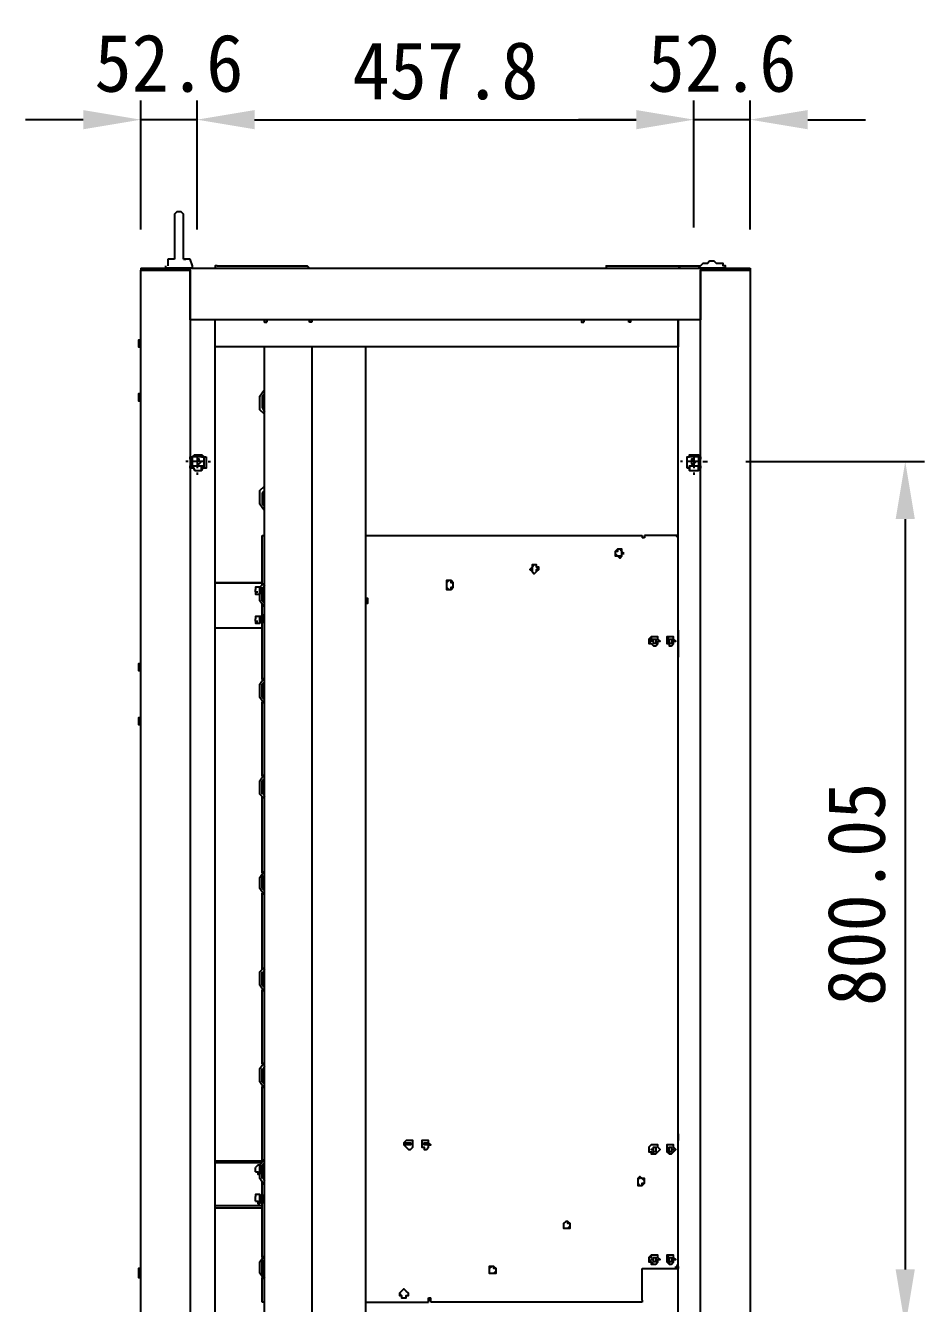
# Model space of a CAD drawing. Header units: millimetres. Extents: x 929 to 1725, y 58 to 532.
# Drawn here: x 1496.8 to 1543.6, y 138.2 to 204.8 of the extents above; entities that cross this region are included whole.
import ezdxf

# ---------------------------------------------------------------- set-up
doc = ezdxf.new("R2010")
doc.units = ezdxf.units.MM
doc.header["$MEASUREMENT"] = 0
doc.header["$PDSIZE"] = -10
doc.layers.get('Defpoints').update_dxf_attribs({"linetype": 'CONTINUOUS'})
doc.layers.add('TI-TEXT', color=3, linetype='CONTINUOUS')
doc.layers.add('TT-WIRE-EQPM', color=6, linetype='CONTINUOUS')
doc.styles.add('굴림체', font='GulimChe.ttf')
doc.dimstyles.new('NEW', dxfattribs={"dimtxt": 3, "dimasz": 3, "dimexe": 1, "dimexo": 2, "dimgap": 1, "dimtad": 1, "dimdec": 4, "dimzin": 0, "dimdsep": 46, "dimtxsty": '굴림체', "dimcen": 0.09, "dimclrd": 1, "dimclre": 1, "dimadec": 0, "dimazin": 0, "dimtfac": 1, "dimtdec": 4, "dimtofl": 0, "dimtmove": 2, "dimatfit": 3, "dimfxl": 0, "dimtolj": 1, "dimtzin": 0, "dimarcsym": 0})

# ---------------------------------------------------------------- blocks, each defined once
blk = doc.blocks.new('*D7')
at = {"layer": 'Defpoints', "color": 0, "linetype": 'ByBlock', "ltscale": 5}
for p in [(1505.74, 199.854), (1502.814, 192.13), (1505.74, 192.13)]:
    blk.add_point(p, dxfattribs=at)
at = {"layer": 'TI-TEXT', "color": 1, "linetype": 'ByBlock', "lineweight": -2, "ltscale": 5}
for p, q in [((1502.814, 194.13), (1502.814, 200.854)), ((1505.74, 194.13), (1505.74, 200.854)), ((1499.814, 199.854), (1496.814, 199.854)), ((1508.74, 199.854), (1511.74, 199.854))]:
    blk.add_line(p, q, dxfattribs=at)
at = {"layer": 'TI-TEXT', "color": 1, "linetype": 'ByBlock', "ltscale": 5}
for points in [[(1499.814, 200.354), (1499.814, 199.354), (1502.814, 199.854)], [(1508.74, 200.354), (1508.74, 199.354), (1505.74, 199.854)]]:
    blk.add_solid(points, dxfattribs=at)
at = {"layer": 'TI-TEXT', "color": 0, "linetype": 'ByBlock', "ltscale": 5, "insert": (1504.277, 202.784), "char_height": 3, "attachment_point": 5, "style": '굴림체'}
blk.add_mtext('\\A1;52.6', dxfattribs=at)
blk = doc.blocks.new('*D8')
at = {"layer": 'Defpoints', "color": 0, "linetype": 'ByBlock', "ltscale": 5}
for p in [(1531.606, 199.854), (1531.606, 192.247), (1505.74, 192.13)]:
    blk.add_point(p, dxfattribs=at)
at = {"layer": 'TI-TEXT', "color": 1, "linetype": 'ByBlock', "lineweight": -2, "ltscale": 5}
for p, q in [((1505.74, 194.13), (1505.74, 200.854)), ((1531.606, 194.247), (1531.606, 200.854)), ((1508.74, 199.854), (1528.606, 199.854))]:
    blk.add_line(p, q, dxfattribs=at)
at = {"layer": 'TI-TEXT', "color": 1, "linetype": 'ByBlock', "ltscale": 5}
for points in [[(1508.74, 200.354), (1508.74, 199.354), (1505.74, 199.854)], [(1528.606, 200.354), (1528.606, 199.354), (1531.606, 199.854)]]:
    blk.add_solid(points, dxfattribs=at)
at = {"layer": 'TI-TEXT', "color": 0, "linetype": 'ByBlock', "ltscale": 5, "insert": (1518.673, 202.394), "char_height": 3, "attachment_point": 5, "style": '굴림체'}
blk.add_mtext('\\A1;457.8', dxfattribs=at)
blk = doc.blocks.new('*D9')
at = {"layer": 'Defpoints', "color": 0, "linetype": 'ByBlock', "ltscale": 5}
for p in [(1534.532, 199.854), (1531.606, 192.247), (1534.532, 192.13)]:
    blk.add_point(p, dxfattribs=at)
at = {"layer": 'TI-TEXT', "color": 1, "linetype": 'ByBlock', "lineweight": -2, "ltscale": 5}
for p, q in [((1531.606, 194.247), (1531.606, 200.854)), ((1534.532, 194.13), (1534.532, 200.854)), ((1528.606, 199.854), (1525.606, 199.854)), ((1537.532, 199.854), (1540.532, 199.854))]:
    blk.add_line(p, q, dxfattribs=at)
at = {"layer": 'TI-TEXT', "color": 1, "linetype": 'ByBlock', "ltscale": 5}
for points in [[(1528.606, 200.354), (1528.606, 199.354), (1531.606, 199.854)], [(1537.532, 200.354), (1537.532, 199.354), (1534.532, 199.854)]]:
    blk.add_solid(points, dxfattribs=at)
at = {"layer": 'TI-TEXT', "color": 0, "linetype": 'ByBlock', "ltscale": 5, "insert": (1533.069, 202.784), "char_height": 3, "attachment_point": 5, "style": '굴림체'}
blk.add_mtext('\\A1;52.6', dxfattribs=at)
blk = doc.blocks.new('*D10')
at = {"layer": 'Defpoints', "color": 0, "linetype": 'ByBlock', "ltscale": 5}
for p in [(1532.308, 182.064), (1532.308, 137.003), (1542.608, 137.003)]:
    blk.add_point(p, dxfattribs=at)
at = {"layer": 'TI-TEXT', "color": 1, "linetype": 'ByBlock', "lineweight": -2, "ltscale": 5}
for p, q in [((1534.308, 182.064), (1543.608, 182.064)), ((1542.608, 179.064), (1542.608, 140.003)), ((1534.308, 137.003), (1543.608, 137.003))]:
    blk.add_line(p, q, dxfattribs=at)
at = {"layer": 'TI-TEXT', "color": 1, "linetype": 'ByBlock', "ltscale": 5}
for points in [[(1542.108, 179.064), (1543.108, 179.064), (1542.608, 182.064)], [(1542.108, 140.003), (1543.108, 140.003), (1542.608, 137.003)]]:
    blk.add_solid(points, dxfattribs=at)
at = {"layer": 'TI-TEXT', "color": 0, "linetype": 'ByBlock', "ltscale": 5, "insert": (1540.072, 159.534), "char_height": 3, "attachment_point": 5, "rotation": 90, "style": '굴림체'}
blk.add_mtext('\\A1;800.05', dxfattribs=at)

msp = doc.modelspace()

# ---------------------------------------------------------------- linework, layer by layer
at = {"layer": 'TI-TEXT', "linetype": 'ByBlock', "ltscale": 5}
for p, q in [((1502.81368, 199.85443), (1505.73972, 199.85443)), ((1531.60592, 199.85443), (1534.53196, 199.85443))]:
    msp.add_line(p, q, dxfattribs=at)
at = {"layer": 'TT-WIRE-EQPM', "linetype": 'Continuous'}
for points in [[(1505.03747, 194.82164), (1505.03747, 194.93869), (1505.03747, 194.93869), (1504.92043, 195.05573), (1504.92043, 195.05573), (1504.80339, 195.05573), (1504.68635, 195.05573), (1504.68635, 195.05573), (1504.56931, 194.93869), (1504.56931, 194.93869), (1504.56931, 194.82164)], [(1504.56931, 194.82164), (1504.56931, 193.65123)], [(1505.03747, 193.65123), (1505.03747, 194.82164)], [(1504.56931, 193.65123), (1504.56931, 192.59785)], [(1505.03747, 192.59785), (1505.03747, 193.65123)], [(1504.10114, 192.24673), (1504.10114, 192.12969)], [(1504.56931, 192.59785), (1504.21818, 192.59785)], [(1504.21818, 192.59785), (1504.21818, 192.24673)], [(1505.03747, 192.59785), (1505.15452, 192.59785)], [(1505.3886, 192.59785), (1505.03747, 192.59785)], [(1505.50564, 192.24673), (1505.3886, 192.59785)], [(1505.50564, 192.12969), (1505.50564, 192.24673)], [(1506.7931, 192.24673), (1506.67606, 192.24673), (1506.67606, 192.12969)], [(1506.7931, 192.24673), (1509.13393, 192.24673)], [(1509.13393, 192.24673), (1511.47476, 192.24673)], [(1511.5918, 192.12969), (1511.47476, 192.24673), (1511.47476, 192.24673)], [(1527.0413, 192.24673), (1529.61621, 192.24673)], [(1527.0413, 192.24673), (1527.0413, 192.24673), (1527.0413, 192.24673), (1527.0413, 192.12969), (1527.0413, 192.12969), (1527.0413, 192.12969), (1529.61621, 192.12969)], [(1529.61621, 192.24673), (1531.95704, 192.24673)], [(1533.2445, 192.12969), (1533.2445, 192.24673), (1533.12746, 192.24673), (1533.12746, 192.36377), (1533.01042, 192.36377), (1532.89338, 192.36377), (1532.89338, 192.36377), (1532.77634, 192.36377), (1532.65929, 192.48081), (1532.54225, 192.48081), (1532.42521, 192.48081), (1532.30817, 192.36377), (1532.30817, 192.36377), (1532.19113, 192.36377), (1532.07409, 192.36377), (1532.07409, 192.36377), (1531.95704, 192.24673), (1531.95704, 192.24673), (1531.84, 192.12969)], [(1502.81368, 192.12969), (1502.81368, 192.01265)], [(1502.81368, 192.12969), (1534.53196, 192.12969)], [(1502.81368, 81.99353), (1502.81368, 192.01265)], [(1502.81368, 192.01265), (1502.93072, 192.01265)], [(1502.93072, 192.01265), (1505.27156, 192.01265)], [(1504.80339, 192.12969), (1504.10114, 192.12969)], [(1505.50564, 192.12969), (1504.80339, 192.12969)], [(1505.27156, 192.12969), (1505.27156, 192.01265)], [(1505.27156, 192.01265), (1505.3886, 192.01265), (1505.3886, 81.99353)], [(1505.3886, 192.01265), (1505.3886, 192.12969)], [(1505.3886, 189.43773), (1505.3886, 192.01265)], [(1506.67606, 192.12969), (1509.13393, 192.12969)], [(1509.13393, 192.12969), (1509.25097, 192.12969)], [(1509.25097, 192.12969), (1509.36801, 192.12969)], [(1509.36801, 192.12969), (1511.5918, 192.12969)], [(1513.93264, 192.12969), (1513.93264, 192.12969), (1514.51784, 192.12969), (1514.51784, 192.12969)], [(1527.15834, 192.12969), (1527.27538, 192.12969), (1527.27538, 192.12969), (1527.27538, 192.12969)], [(1527.74355, 192.12969), (1529.031, 192.12969)], [(1529.031, 192.12969), (1529.14805, 192.12969)], [(1529.14805, 192.12969), (1530.31846, 192.12969)], [(1529.61621, 192.12969), (1531.84, 192.12969)], [(1530.90367, 192.12969), (1530.78663, 192.12969)], [(1532.54225, 192.12969), (1531.84, 192.12969)], [(1531.95704, 192.12969), (1531.95704, 189.43773)], [(1531.95704, 192.01265), (1532.07409, 192.01265)], [(1531.95704, 81.99353), (1531.95704, 192.01265)], [(1532.07409, 192.12969), (1532.07409, 192.01265)], [(1532.07409, 192.01265), (1534.41492, 192.01265)], [(1532.89338, 192.12969), (1532.30817, 192.12969)], [(1533.2445, 192.12969), (1532.54225, 192.12969)], [(1534.41492, 192.01265), (1534.53196, 192.01265)], [(1534.53196, 192.12969), (1534.53196, 192.01265)], [(1534.53196, 192.01265), (1534.53196, 81.99353)], [(1531.95704, 189.43773), (1505.3886, 189.43773)], [(1506.67606, 84.56845), (1506.67606, 189.43773)], [(1506.67606, 189.32069), (1506.67606, 189.43773)], [(1506.67606, 188.03323), (1506.67606, 189.32069)], [(1509.25097, 189.43773), (1509.25097, 189.32069), (1509.36801, 189.32069)], [(1509.25097, 189.32069), (1509.25097, 189.43773)], [(1509.36801, 189.43773), (1509.36801, 189.32069)], [(1511.5918, 189.32069), (1511.5918, 189.43773)], [(1511.70885, 189.32069), (1511.5918, 189.32069)], [(1511.70885, 189.32069), (1511.70885, 189.43773)], [(1511.70885, 189.43773), (1511.70885, 189.32069)], [(1525.75384, 189.43773), (1525.75384, 189.32069), (1525.87088, 189.32069)], [(1525.87088, 189.43773), (1525.87088, 189.32069)], [(1528.21171, 189.32069), (1528.21171, 189.43773)], [(1528.32875, 189.32069), (1528.21171, 189.32069)], [(1528.32875, 189.32069), (1528.32875, 189.43773)], [(1530.78663, 189.43773), (1530.78663, 188.03323)], [(1530.78663, 84.56845), (1530.78663, 189.43773)], [(1502.69664, 188.38436), (1502.69664, 188.03323)], [(1502.81368, 188.38436), (1502.69664, 188.38436), (1502.69664, 188.03323), (1502.81368, 188.03323)], [(1530.78663, 188.03323), (1506.67606, 188.03323)], [(1509.25097, 85.8559), (1509.25097, 188.03323)], [(1511.70885, 188.03323), (1511.70885, 85.8559)], [(1514.51784, 188.03323), (1514.51784, 85.8559)], [(1509.01689, 185.45831), (1509.25097, 185.80944)], [(1502.69664, 185.57536), (1502.69664, 185.22423)], [(1502.81368, 185.57536), (1502.69664, 185.57536), (1502.69664, 185.22423), (1502.81368, 185.22423)], [(1509.01689, 184.75607), (1509.01689, 185.45831)], [(1509.25097, 185.57536), (1509.13393, 185.45831)], [(1509.13393, 185.45831), (1509.13393, 184.87311)], [(1509.25097, 184.52198), (1509.01689, 184.75607)], [(1509.13393, 184.87311), (1509.25097, 184.63902)], [(1505.3886, 182.29819), (1505.50564, 182.29819)], [(1505.3886, 182.29819), (1505.3886, 182.18115), (1505.3886, 182.29819)], [(1505.50564, 182.29819), (1505.50564, 182.29819), (1505.62268, 182.41523), (1505.50564, 182.29819), (1505.50564, 182.29819)], [(1506.09085, 182.29819), (1505.50564, 182.29819)], [(1505.50564, 181.71298), (1505.50564, 182.29819)], [(1505.62268, 182.41523), (1505.97381, 182.41523)], [(1505.62268, 182.41523), (1505.97381, 182.41523)], [(1505.73972, 182.29819), (1505.73972, 181.71298)], [(1506.09085, 182.29819), (1506.09085, 182.29819), (1505.97381, 182.29819), (1505.97381, 182.41523), (1506.09085, 182.29819)], [(1506.20789, 182.29819), (1506.20789, 181.71298), (1505.97381, 181.71298)], [(1505.97381, 182.29819), (1506.20789, 182.29819)], [(1506.09085, 182.29819), (1506.09085, 181.71298)], [(1531.25479, 181.71298), (1531.25479, 182.29819), (1531.37184, 182.29819)], [(1531.25479, 181.71298), (1531.25479, 182.29819)], [(1531.37184, 182.29819), (1531.37184, 182.29819), (1531.37184, 182.41523), (1531.37184, 182.29819), (1531.37184, 182.29819), (1531.37184, 182.29819)], [(1531.37184, 182.41523), (1531.84, 182.41523)], [(1531.37184, 182.41523), (1531.84, 182.41523)], [(1531.84, 182.29819), (1531.37184, 182.29819)], [(1531.60592, 182.29819), (1531.60592, 181.71298)], [(1531.84, 182.29819), (1531.84, 182.29819), (1531.84, 182.29819), (1531.84, 182.41523), (1531.84, 182.29819)], [(1531.84, 182.29819), (1531.95704, 182.29819)], [(1531.84, 182.29819), (1531.84, 181.71298)], [(1531.95704, 182.18115), (1531.95704, 182.29819)], [(1531.95704, 182.29819), (1531.95704, 182.18115)], [(1505.27156, 182.06411), (1505.15452, 182.06411)], [(1505.3886, 182.18115), (1505.3886, 181.83002)], [(1505.3886, 181.83002), (1505.3886, 181.71298)], [(1505.3886, 181.71298), (1505.3886, 181.83002)], [(1505.50564, 181.71298), (1505.3886, 181.71298)], [(1506.09085, 182.06411), (1505.50564, 182.06411)], [(1505.50564, 181.83002), (1506.09085, 181.83002)], [(1505.50564, 181.83002), (1505.50564, 181.71298), (1505.50564, 181.83002), (1505.62268, 181.59594), (1505.50564, 181.83002)], [(1505.97381, 182.06411), (1505.85676, 182.06411), (1505.85676, 182.18115), (1505.73972, 182.18115), (1505.73972, 182.06411), (1505.73972, 182.06411), (1505.73972, 181.94707), (1505.73972, 181.94707), (1505.85676, 181.94707), (1505.85676, 181.94707), (1505.97381, 182.06411)], [(1506.09085, 181.83002), (1505.97381, 181.59594), (1505.97381, 181.83002), (1506.09085, 181.83002), (1506.09085, 181.71298), (1506.09085, 181.83002)], [(1506.32493, 182.06411), (1506.44197, 182.06411)], [(1531.02071, 182.06411), (1530.90367, 182.06411)], [(1531.84, 182.06411), (1531.25479, 182.06411)], [(1531.37184, 181.71298), (1531.25479, 181.71298)], [(1531.37184, 181.83002), (1531.84, 181.83002)], [(1531.37184, 181.83002), (1531.37184, 181.71298), (1531.37184, 181.83002), (1531.37184, 181.83002), (1531.37184, 181.59594), (1531.37184, 181.83002)], [(1531.72296, 182.06411), (1531.60592, 182.06411), (1531.60592, 182.18115), (1531.48888, 182.18115), (1531.48888, 182.06411), (1531.48888, 182.06411), (1531.48888, 181.94707), (1531.48888, 181.94707), (1531.60592, 181.94707), (1531.60592, 181.94707), (1531.72296, 182.06411)], [(1531.84, 181.83002), (1531.84, 181.59594), (1531.84, 181.83002), (1531.84, 181.71298), (1531.84, 181.83002)], [(1531.95704, 181.71298), (1531.84, 181.71298)], [(1531.95704, 181.83002), (1531.95704, 182.18115)], [(1531.95704, 181.71298), (1531.95704, 181.83002)], [(1531.95704, 181.83002), (1531.95704, 181.71298)], [(1532.07409, 182.06411), (1532.30817, 182.06411)], [(1505.62268, 181.59594), (1505.97381, 181.59594)], [(1505.62268, 181.59594), (1505.97381, 181.59594)], [(1505.73972, 181.4789), (1505.73972, 181.36186)], [(1531.37184, 181.59594), (1531.84, 181.59594)], [(1531.37184, 181.59594), (1531.84, 181.59594)], [(1531.60592, 181.4789), (1531.60592, 181.36186)], [(1509.01689, 180.54257), (1509.25097, 180.77665)], [(1509.01689, 179.84032), (1509.01689, 180.54257)], [(1509.25097, 180.54257), (1509.13393, 180.42553)], [(1509.13393, 180.42553), (1509.13393, 179.84032)], [(1509.25097, 179.48919), (1509.01689, 179.84032)], [(1509.13393, 179.84032), (1509.25097, 179.72328)], [(1509.13393, 178.20174), (1509.25097, 178.20174)], [(1509.13393, 175.62682), (1509.13393, 178.20174)], [(1514.51784, 178.20174), (1528.91396, 178.20174)], [(1528.91396, 178.20174), (1528.91396, 178.08469)], [(1529.031, 178.08469), (1528.91396, 178.08469)], [(1530.66959, 178.20174), (1529.031, 178.20174)], [(1529.031, 178.20174), (1529.031, 178.08469)], [(1530.78663, 178.08469), (1530.66959, 178.20174)], [(1530.66959, 178.20174), (1530.78663, 178.20174)], [(1530.78663, 178.20174), (1530.66959, 178.20174)], [(1530.78663, 178.20174), (1530.66959, 178.20174)], [(1530.78663, 178.08469), (1530.78663, 178.20174), (1530.78663, 178.20174)], [(1530.78663, 140.28025), (1530.78663, 178.08469)], [(1527.97763, 177.2654), (1527.86059, 177.38244), (1527.86059, 177.38244), (1527.86059, 177.49949), (1527.74355, 177.49949), (1527.6265, 177.49949), (1527.6265, 177.49949), (1527.50946, 177.38244), (1527.50946, 177.2654), (1527.50946, 177.2654), (1527.50946, 177.14836), (1527.6265, 177.14836), (1527.6265, 177.14836), (1527.74355, 177.03132), (1527.86059, 177.14836), (1527.86059, 177.14836), (1527.86059, 177.2654), (1527.97763, 177.2654)], [(1527.86059, 177.2654), (1527.86059, 177.38244), (1527.86059, 177.38244), (1527.74355, 177.49949), (1527.74355, 177.49949), (1527.6265, 177.49949), (1527.6265, 177.38244), (1527.50946, 177.38244), (1527.50946, 177.2654), (1527.50946, 177.2654), (1527.6265, 177.14836), (1527.6265, 177.14836), (1527.74355, 177.14836), (1527.86059, 177.14836), (1527.86059, 177.2654), (1527.86059, 177.2654)], [(1523.53005, 176.44611), (1523.53005, 176.56315), (1523.41301, 176.56315), (1523.41301, 176.68019), (1523.29597, 176.68019), (1523.29597, 176.68019), (1523.17892, 176.56315), (1523.17892, 176.56315), (1523.06188, 176.44611), (1523.06188, 176.44611), (1523.17892, 176.32907), (1523.17892, 176.32907), (1523.29597, 176.21203), (1523.29597, 176.21203), (1523.41301, 176.32907), (1523.41301, 176.32907), (1523.53005, 176.44611), (1523.53005, 176.44611)], [(1523.53005, 176.44611), (1523.41301, 176.56315), (1523.41301, 176.56315), (1523.41301, 176.68019), (1523.17892, 176.68019), (1523.17892, 176.56315), (1523.17892, 176.56315), (1523.17892, 176.44611), (1523.17892, 176.32907), (1523.17892, 176.32907), (1523.29597, 176.21203), (1523.41301, 176.32907), (1523.41301, 176.32907), (1523.41301, 176.44611), (1523.53005, 176.44611)], [(1506.67606, 175.74386), (1509.13393, 175.74386)], [(1509.13393, 175.74386), (1506.67606, 175.74386)], [(1509.01689, 175.50978), (1509.25097, 175.74386)], [(1509.13393, 175.62682), (1509.13393, 175.74386)], [(1509.25097, 175.62682), (1509.13393, 175.39274)], [(1519.08247, 175.62682), (1519.08247, 175.74386), (1519.08247, 175.74386), (1518.96543, 175.8609), (1518.84838, 175.8609), (1518.73134, 175.74386), (1518.73134, 175.74386), (1518.73134, 175.50978), (1518.73134, 175.50978), (1518.84838, 175.39274), (1518.96543, 175.39274), (1519.08247, 175.50978), (1519.08247, 175.50978), (1519.08247, 175.62682)], [(1519.08247, 175.62682), (1519.08247, 175.74386), (1518.96543, 175.74386), (1518.96543, 175.8609), (1518.73134, 175.8609), (1518.73134, 175.74386), (1518.73134, 175.74386), (1518.73134, 175.50978), (1518.73134, 175.50978), (1518.73134, 175.39274), (1518.96543, 175.39274), (1518.96543, 175.50978), (1519.08247, 175.50978), (1519.08247, 175.62682)], [(1508.89985, 175.50978), (1508.89985, 175.50978), (1508.78281, 175.50978), (1508.78281, 175.39274)], [(1508.78281, 175.27569), (1508.78281, 175.39274)], [(1508.78281, 175.27569), (1508.89985, 175.27569)], [(1508.78281, 175.27569), (1508.78281, 175.15865), (1508.78281, 175.15865), (1508.89985, 175.15865), (1508.89985, 175.15865), (1508.89985, 175.15865)], [(1509.01689, 175.50978), (1508.89985, 175.50978)], [(1508.89985, 175.15865), (1509.01689, 175.15865)], [(1509.01689, 174.80753), (1509.01689, 175.50978)], [(1509.01689, 175.50978), (1509.01689, 175.39274)], [(1509.01689, 175.39274), (1509.01689, 175.50978), (1509.01689, 175.50978), (1509.01689, 175.50978), (1509.01689, 175.50978)], [(1509.01689, 175.39274), (1509.01689, 175.15865)], [(1509.13393, 174.80753), (1509.13393, 175.50978)], [(1509.13393, 175.39274), (1509.13393, 174.80753)], [(1509.25097, 174.4564), (1509.01689, 174.80753)], [(1509.13393, 174.80753), (1509.25097, 174.69049)], [(1509.13393, 173.40303), (1509.13393, 174.69049)], [(1509.13393, 170.71107), (1509.13393, 174.57345)], [(1514.51784, 174.69049), (1514.63489, 174.69049), (1514.63489, 174.69049), (1514.63489, 174.80753), (1514.63489, 174.92457), (1514.63489, 174.92457), (1514.51784, 174.92457)], [(1514.51784, 174.69049), (1514.63489, 174.69049), (1514.63489, 174.80753), (1514.63489, 174.80753), (1514.63489, 174.92457), (1514.51784, 174.92457)], [(1508.89985, 173.98824), (1508.89985, 173.98824), (1508.89985, 173.98824), (1508.78281, 173.98824), (1508.78281, 173.98824), (1508.78281, 173.8712)], [(1508.78281, 173.75415), (1508.78281, 173.8712)], [(1508.78281, 173.75415), (1508.89985, 173.75415)], [(1508.78281, 173.75415), (1508.78281, 173.63711), (1508.89985, 173.63711), (1508.89985, 173.63711), (1508.89985, 173.63711)], [(1509.01689, 173.98824), (1508.89985, 173.98824)], [(1508.89985, 173.63711), (1509.01689, 173.63711)], [(1509.01689, 173.98824), (1509.01689, 173.8712)], [(1509.13393, 173.98824), (1509.01689, 173.98824)], [(1509.01689, 173.98824), (1509.01689, 173.98824), (1509.01689, 173.98824), (1509.01689, 173.98824), (1509.01689, 173.98824), (1509.01689, 173.98824), (1509.01689, 173.8712), (1509.01689, 173.8712), (1509.01689, 173.8712), (1509.01689, 173.8712), (1509.01689, 173.75415), (1509.01689, 173.75415), (1509.01689, 173.75415), (1509.01689, 173.63711), (1509.01689, 173.63711), (1509.01689, 173.63711)], [(1509.01689, 173.75415), (1509.01689, 173.63711), (1509.01689, 173.63711), (1509.01689, 173.63711), (1509.01689, 173.63711), (1509.01689, 173.63711), (1509.01689, 173.75415), (1509.01689, 173.75415), (1509.01689, 173.75415), (1509.01689, 173.8712), (1509.01689, 173.8712), (1509.01689, 173.8712), (1509.01689, 173.8712), (1509.01689, 173.8712), (1509.01689, 173.98824), (1509.01689, 173.98824), (1509.01689, 173.98824)], [(1509.01689, 173.8712), (1509.01689, 173.8712), (1509.01689, 173.8712), (1509.01689, 173.8712), (1509.01689, 173.98824), (1509.01689, 173.98824)], [(1509.01689, 173.8712), (1509.01689, 173.63711)], [(1509.01689, 173.75415), (1509.01689, 173.75415), (1509.01689, 173.75415), (1509.01689, 173.8712)], [(1509.01689, 173.75415), (1509.13393, 173.75415)], [(1509.13393, 174.10528), (1509.13393, 173.8712)], [(1509.13393, 173.8712), (1509.13393, 173.63711)], [(1506.67606, 173.40303), (1509.13393, 173.40303)], [(1506.67606, 173.40303), (1509.13393, 173.40303)], [(1530.78663, 173.28599), (1530.78663, 171.88149)], [(1529.8503, 172.70078), (1529.73325, 172.81782), (1529.73325, 172.81782), (1529.73325, 172.93486), (1529.61621, 172.93486), (1529.49917, 172.93486), (1529.38213, 172.93486), (1529.38213, 172.93486), (1529.26509, 172.81782), (1529.26509, 172.58374), (1529.38213, 172.58374), (1529.38213, 172.58374), (1529.49917, 172.4667), (1529.61621, 172.4667), (1529.73325, 172.58374), (1529.73325, 172.58374), (1529.73325, 172.70078), (1529.8503, 172.70078)], [(1529.61621, 172.93486), (1529.49917, 172.93486), (1529.38213, 172.93486), (1529.38213, 172.81782), (1529.26509, 172.81782), (1529.26509, 172.70078), (1529.38213, 172.58374), (1529.38213, 172.58374), (1529.49917, 172.4667), (1529.61621, 172.4667), (1529.61621, 172.4667), (1529.73325, 172.58374), (1529.73325, 172.58374), (1529.73325, 172.70078), (1529.8503, 172.70078), (1529.73325, 172.81782), (1529.73325, 172.81782), (1529.73325, 172.93486), (1529.61621, 172.93486), (1529.61621, 172.93486)], [(1529.61621, 172.81782), (1529.61621, 172.81782), (1529.61621, 172.70078), (1529.61621, 172.70078), (1529.61621, 172.58374), (1529.49917, 172.58374), (1529.49917, 172.70078), (1529.38213, 172.70078), (1529.38213, 172.81782), (1529.49917, 172.81782), (1529.49917, 172.81782), (1529.61621, 172.81782), (1529.61621, 172.81782)], [(1530.66959, 172.70078), (1530.55255, 172.81782), (1530.55255, 172.81782), (1530.55255, 172.93486), (1530.4355, 172.93486), (1530.31846, 172.93486), (1530.31846, 172.93486), (1530.20142, 172.93486), (1530.20142, 172.81782), (1530.20142, 172.58374), (1530.20142, 172.58374), (1530.31846, 172.58374), (1530.31846, 172.4667), (1530.4355, 172.4667), (1530.55255, 172.58374), (1530.55255, 172.58374), (1530.55255, 172.70078), (1530.66959, 172.70078)], [(1530.4355, 172.93486), (1530.31846, 172.93486), (1530.31846, 172.93486), (1530.20142, 172.81782), (1530.20142, 172.81782), (1530.20142, 172.70078), (1530.20142, 172.58374), (1530.31846, 172.58374), (1530.31846, 172.4667), (1530.4355, 172.4667), (1530.4355, 172.4667), (1530.55255, 172.58374), (1530.55255, 172.58374), (1530.55255, 172.70078), (1530.66959, 172.70078), (1530.55255, 172.81782), (1530.55255, 172.81782), (1530.55255, 172.93486), (1530.4355, 172.93486), (1530.4355, 172.93486)], [(1530.4355, 172.81782), (1530.55255, 172.81782), (1530.55255, 172.70078), (1530.4355, 172.70078), (1530.4355, 172.58374), (1530.31846, 172.58374), (1530.31846, 172.70078), (1530.31846, 172.70078), (1530.31846, 172.81782), (1530.31846, 172.81782), (1530.31846, 172.81782), (1530.4355, 172.81782), (1530.4355, 172.81782)], [(1502.69664, 171.53036), (1502.69664, 171.17924)], [(1502.81368, 171.53036), (1502.69664, 171.53036), (1502.69664, 171.17924), (1502.81368, 171.17924)], [(1509.01689, 170.47699), (1509.25097, 170.82811)], [(1509.01689, 169.77474), (1509.01689, 170.47699)], [(1509.25097, 170.59403), (1509.13393, 170.47699)], [(1509.13393, 170.47699), (1509.13393, 169.77474)], [(1509.13393, 169.77474), (1509.13393, 170.47699)], [(1509.25097, 169.42361), (1509.01689, 169.77474)], [(1509.13393, 169.77474), (1509.25097, 169.6577)], [(1509.13393, 165.67828), (1509.13393, 169.54066)], [(1502.69664, 168.72136), (1502.69664, 168.37024)], [(1502.81368, 168.72136), (1502.69664, 168.72136), (1502.69664, 168.37024), (1502.81368, 168.37024)], [(1509.01689, 165.4442), (1509.25097, 165.79532)], [(1509.01689, 164.74195), (1509.01689, 165.4442)], [(1509.25097, 165.56124), (1509.13393, 165.4442)], [(1509.13393, 165.4442), (1509.13393, 164.85899)], [(1509.13393, 164.74195), (1509.13393, 165.4442)], [(1509.25097, 164.50787), (1509.01689, 164.74195)], [(1509.13393, 164.85899), (1509.25097, 164.62491)], [(1509.13393, 160.64549), (1509.13393, 164.62491)], [(1509.01689, 160.41141), (1509.25097, 160.76253)], [(1509.01689, 159.8262), (1509.01689, 160.41141)], [(1509.25097, 160.52845), (1509.13393, 160.41141)], [(1509.13393, 159.8262), (1509.13393, 160.52845)], [(1509.13393, 160.41141), (1509.13393, 159.8262)], [(1509.25097, 159.47508), (1509.01689, 159.8262)], [(1509.13393, 159.8262), (1509.25097, 159.70916)], [(1509.13393, 155.6127), (1509.13393, 159.59212)], [(1509.01689, 155.49566), (1509.25097, 155.72975)], [(1509.01689, 154.79341), (1509.01689, 155.49566)], [(1509.25097, 155.6127), (1509.13393, 155.37862)], [(1509.13393, 154.79341), (1509.13393, 155.49566)], [(1509.13393, 155.37862), (1509.13393, 154.79341)], [(1509.25097, 154.44229), (1509.01689, 154.79341)], [(1509.13393, 154.79341), (1509.25097, 154.67637)], [(1509.13393, 150.69696), (1509.13393, 154.55933)], [(1509.01689, 150.46287), (1509.25097, 150.814)], [(1509.01689, 149.76062), (1509.01689, 150.46287)], [(1509.25097, 150.57991), (1509.13393, 150.34583)], [(1509.13393, 149.76062), (1509.13393, 150.46287)], [(1509.13393, 150.34583), (1509.13393, 149.76062)], [(1509.25097, 149.4095), (1509.01689, 149.76062)], [(1509.13393, 149.76062), (1509.25097, 149.64358)], [(1509.13393, 145.66417), (1509.13393, 149.52654)], [(1530.78663, 147.06867), (1530.78663, 147.18571)], [(1530.78663, 147.06867), (1530.78663, 146.71754)], [(1516.97572, 146.48346), (1516.97572, 146.6005), (1516.97572, 146.71754), (1516.97572, 146.71754), (1516.85868, 146.71754), (1516.74163, 146.71754), (1516.62459, 146.71754), (1516.62459, 146.71754), (1516.50755, 146.6005), (1516.50755, 146.48346), (1516.62459, 146.36642), (1516.62459, 146.36642), (1516.74163, 146.24938), (1516.85868, 146.24938), (1516.97572, 146.36642), (1516.97572, 146.36642), (1516.97572, 146.48346), (1516.97572, 146.48346)], [(1516.74163, 146.71754), (1516.74163, 146.71754), (1516.62459, 146.71754), (1516.62459, 146.71754), (1516.50755, 146.6005), (1516.50755, 146.48346), (1516.62459, 146.36642), (1516.62459, 146.36642), (1516.74163, 146.24938), (1516.74163, 146.24938), (1516.85868, 146.24938), (1516.97572, 146.36642), (1516.97572, 146.36642), (1516.97572, 146.48346), (1516.97572, 146.48346), (1516.97572, 146.6005), (1516.97572, 146.71754), (1516.97572, 146.71754), (1516.85868, 146.71754), (1516.74163, 146.71754)], [(1516.85868, 146.6005), (1516.85868, 146.6005), (1516.85868, 146.48346), (1516.85868, 146.48346), (1516.85868, 146.48346), (1516.74163, 146.48346), (1516.74163, 146.48346), (1516.62459, 146.48346), (1516.62459, 146.6005), (1516.74163, 146.6005), (1516.74163, 146.6005), (1516.85868, 146.6005), (1516.85868, 146.6005)], [(1517.91205, 146.48346), (1517.79501, 146.6005), (1517.79501, 146.71754), (1517.79501, 146.71754), (1517.67797, 146.71754), (1517.56093, 146.71754), (1517.56093, 146.71754), (1517.44388, 146.71754), (1517.44388, 146.6005), (1517.44388, 146.48346), (1517.44388, 146.36642), (1517.56093, 146.36642), (1517.56093, 146.24938), (1517.67797, 146.24938), (1517.79501, 146.36642), (1517.79501, 146.36642), (1517.79501, 146.48346), (1517.91205, 146.48346)], [(1517.67797, 146.71754), (1517.56093, 146.71754), (1517.56093, 146.71754), (1517.44388, 146.71754), (1517.44388, 146.6005), (1517.44388, 146.48346), (1517.44388, 146.36642), (1517.56093, 146.36642), (1517.56093, 146.24938), (1517.67797, 146.24938), (1517.67797, 146.24938), (1517.79501, 146.36642), (1517.79501, 146.36642), (1517.79501, 146.48346), (1517.91205, 146.48346), (1517.79501, 146.6005), (1517.79501, 146.71754), (1517.79501, 146.71754), (1517.67797, 146.71754), (1517.67797, 146.71754)], [(1517.67797, 146.6005), (1517.79501, 146.6005), (1517.79501, 146.48346), (1517.67797, 146.48346), (1517.67797, 146.48346), (1517.56093, 146.48346), (1517.56093, 146.48346), (1517.56093, 146.48346), (1517.56093, 146.6005), (1517.56093, 146.6005), (1517.56093, 146.6005), (1517.67797, 146.6005), (1517.67797, 146.6005)], [(1529.8503, 146.24938), (1529.73325, 146.36642), (1529.73325, 146.36642), (1529.73325, 146.48346), (1529.61621, 146.48346), (1529.61621, 146.48346), (1529.49917, 146.48346), (1529.38213, 146.48346), (1529.38213, 146.48346), (1529.26509, 146.36642), (1529.26509, 146.13233), (1529.38213, 146.13233), (1529.38213, 146.01529), (1529.49917, 146.01529), (1529.61621, 146.01529), (1529.61621, 146.01529), (1529.73325, 146.13233), (1529.73325, 146.13233), (1529.73325, 146.13233), (1529.8503, 146.24938)], [(1529.61621, 146.48346), (1529.49917, 146.48346), (1529.38213, 146.48346), (1529.38213, 146.48346), (1529.26509, 146.36642), (1529.26509, 146.13233), (1529.38213, 146.13233), (1529.38213, 146.13233), (1529.49917, 146.01529), (1529.61621, 146.01529), (1529.61621, 146.01529), (1529.73325, 146.13233), (1529.73325, 146.13233), (1529.73325, 146.13233), (1529.8503, 146.24938), (1529.73325, 146.36642), (1529.73325, 146.48346), (1529.73325, 146.48346), (1529.61621, 146.48346), (1529.61621, 146.48346)], [(1529.61621, 146.24938), (1529.61621, 146.24938), (1529.61621, 146.24938), (1529.61621, 146.24938), (1529.61621, 146.13233), (1529.49917, 146.13233), (1529.49917, 146.24938), (1529.38213, 146.24938), (1529.38213, 146.24938), (1529.49917, 146.24938), (1529.49917, 146.36642), (1529.61621, 146.36642), (1529.61621, 146.24938)], [(1530.66959, 146.24938), (1530.55255, 146.36642), (1530.55255, 146.36642), (1530.55255, 146.48346), (1530.4355, 146.48346), (1530.4355, 146.48346), (1530.31846, 146.48346), (1530.31846, 146.48346), (1530.20142, 146.48346), (1530.20142, 146.36642), (1530.20142, 146.13233), (1530.20142, 146.13233), (1530.31846, 146.01529), (1530.31846, 146.01529), (1530.4355, 146.01529), (1530.4355, 146.01529), (1530.55255, 146.13233), (1530.55255, 146.13233), (1530.55255, 146.13233), (1530.66959, 146.24938)], [(1530.4355, 146.48346), (1530.31846, 146.48346), (1530.31846, 146.48346), (1530.20142, 146.48346), (1530.20142, 146.36642), (1530.20142, 146.13233), (1530.20142, 146.13233), (1530.31846, 146.13233), (1530.31846, 146.01529), (1530.4355, 146.01529), (1530.4355, 146.01529), (1530.55255, 146.13233), (1530.55255, 146.13233), (1530.55255, 146.13233), (1530.66959, 146.24938), (1530.55255, 146.36642), (1530.55255, 146.48346), (1530.55255, 146.48346), (1530.4355, 146.48346), (1530.4355, 146.48346)], [(1530.4355, 146.24938), (1530.55255, 146.24938), (1530.55255, 146.24938), (1530.4355, 146.24938), (1530.4355, 146.13233), (1530.31846, 146.13233), (1530.31846, 146.24938), (1530.31846, 146.24938), (1530.31846, 146.24938), (1530.31846, 146.24938), (1530.31846, 146.36642), (1530.4355, 146.36642), (1530.4355, 146.24938)], [(1530.78663, 140.16321), (1530.78663, 146.71754)], [(1509.01689, 145.43008), (1509.25097, 145.78121)], [(1506.67606, 145.66417), (1509.13393, 145.66417)], [(1509.13393, 145.54713), (1506.67606, 145.54713)], [(1508.89985, 145.43008), (1508.89985, 145.43008), (1508.78281, 145.31304), (1508.78281, 145.31304)], [(1508.78281, 145.196), (1508.78281, 145.31304)], [(1508.78281, 145.07896), (1508.78281, 145.196)], [(1508.78281, 145.07896), (1508.89985, 145.07896)], [(1508.78281, 145.07896), (1508.78281, 145.07896), (1508.78281, 145.07896), (1508.89985, 145.07896), (1508.89985, 144.96192), (1508.89985, 144.96192)], [(1509.01689, 145.43008), (1508.89985, 145.43008)], [(1509.01689, 144.72783), (1509.01689, 145.43008)], [(1509.01689, 145.43008), (1509.01689, 145.196)], [(1509.01689, 145.31304), (1509.01689, 145.31304), (1509.01689, 145.43008), (1509.01689, 145.43008), (1509.01689, 145.31304)], [(1509.01689, 145.196), (1509.01689, 144.96192)], [(1509.25097, 145.54713), (1509.13393, 145.43008)], [(1509.13393, 145.43008), (1509.13393, 144.84488)], [(1509.13393, 144.72783), (1509.13393, 145.43008)], [(1508.89985, 144.96192), (1509.01689, 144.96192)], [(1509.25097, 144.37671), (1509.01689, 144.72783)], [(1509.13393, 144.84488), (1509.25097, 144.61079)], [(1509.13393, 143.32333), (1509.13393, 144.61079)], [(1509.13393, 140.63138), (1509.13393, 144.49375)], [(1529.031, 144.61079), (1529.031, 144.61079), (1529.031, 144.72783), (1528.91396, 144.72783), (1528.79692, 144.84488), (1528.79692, 144.84488), (1528.67988, 144.72783), (1528.67988, 144.72783), (1528.67988, 144.61079), (1528.67988, 144.61079), (1528.67988, 144.49375), (1528.67988, 144.37671), (1528.79692, 144.37671), (1528.79692, 144.37671), (1528.91396, 144.37671), (1529.031, 144.49375), (1529.031, 144.49375), (1529.031, 144.61079)], [(1529.031, 144.61079), (1529.031, 144.61079), (1528.91396, 144.72783), (1528.91396, 144.72783), (1528.79692, 144.84488), (1528.79692, 144.72783), (1528.67988, 144.72783), (1528.67988, 144.61079), (1528.67988, 144.49375), (1528.67988, 144.49375), (1528.79692, 144.37671), (1528.91396, 144.37671), (1528.91396, 144.49375), (1529.031, 144.49375), (1529.031, 144.61079)], [(1508.89985, 143.90854), (1508.89985, 143.90854), (1508.89985, 143.90854), (1508.78281, 143.90854), (1508.78281, 143.7915), (1508.78281, 143.7915)], [(1508.78281, 143.67446), (1508.78281, 143.7915)], [(1509.01689, 143.90854), (1508.89985, 143.90854)], [(1509.01689, 143.90854), (1509.01689, 143.67446)], [(1509.01689, 143.7915), (1509.01689, 143.7915), (1509.01689, 143.90854), (1509.01689, 143.90854), (1509.01689, 143.90854), (1509.01689, 143.90854), (1509.01689, 143.7915), (1509.01689, 143.7915), (1509.01689, 143.7915), (1509.01689, 143.67446), (1509.01689, 143.67446), (1509.01689, 143.67446), (1509.01689, 143.67446), (1509.01689, 143.55742), (1509.01689, 143.55742), (1509.01689, 143.55742), (1509.01689, 143.44038)], [(1509.01689, 143.55742), (1509.01689, 143.55742), (1509.01689, 143.55742), (1509.01689, 143.44038), (1509.01689, 143.55742), (1509.01689, 143.55742), (1509.01689, 143.55742), (1509.01689, 143.67446), (1509.01689, 143.67446), (1509.01689, 143.67446), (1509.01689, 143.67446), (1509.01689, 143.7915), (1509.01689, 143.7915), (1509.01689, 143.7915), (1509.01689, 143.7915), (1509.01689, 143.90854), (1509.01689, 143.90854)], [(1509.13393, 143.7915), (1509.01689, 143.7915)], [(1509.01689, 143.67446), (1509.01689, 143.67446), (1509.01689, 143.7915), (1509.01689, 143.7915), (1509.01689, 143.7915)], [(1509.13393, 143.90854), (1509.13393, 143.67446)], [(1506.67606, 143.32333), (1509.13393, 143.32333)], [(1506.67606, 143.20629), (1509.13393, 143.20629)], [(1508.78281, 143.55742), (1508.78281, 143.67446)], [(1508.78281, 143.55742), (1508.89985, 143.55742)], [(1508.78281, 143.55742), (1508.78281, 143.55742), (1508.78281, 143.55742), (1508.89985, 143.55742), (1508.89985, 143.44038), (1508.89985, 143.44038)], [(1508.89985, 143.44038), (1509.01689, 143.44038)], [(1509.01689, 143.67446), (1509.01689, 143.44038)], [(1509.01689, 143.55742), (1509.01689, 143.67446), (1509.01689, 143.67446), (1509.01689, 143.67446)], [(1509.01689, 143.55742), (1509.13393, 143.55742)], [(1509.13393, 143.67446), (1509.13393, 143.44038)], [(1509.13393, 143.20629), (1509.13393, 143.32333)], [(1525.16863, 142.26996), (1525.16863, 142.387), (1525.16863, 142.387), (1525.05159, 142.50404), (1524.93455, 142.50404), (1524.93455, 142.50404), (1524.81751, 142.387), (1524.81751, 142.387), (1524.81751, 142.26996), (1524.81751, 142.26996), (1524.81751, 142.15292), (1524.81751, 142.15292), (1524.93455, 142.15292), (1524.93455, 142.15292), (1525.05159, 142.15292), (1525.16863, 142.15292), (1525.16863, 142.26996), (1525.16863, 142.26996)], [(1525.16863, 142.26996), (1525.16863, 142.387), (1525.05159, 142.387), (1525.05159, 142.50404), (1524.93455, 142.50404), (1524.81751, 142.387), (1524.81751, 142.387), (1524.81751, 142.26996), (1524.81751, 142.15292), (1524.93455, 142.15292), (1524.93455, 142.15292), (1525.05159, 142.15292), (1525.05159, 142.15292), (1525.16863, 142.26996), (1525.16863, 142.26996)], [(1530.78663, 140.9825), (1530.78663, 141.09954)], [(1509.01689, 140.39729), (1509.25097, 140.74842)], [(1509.01689, 139.81209), (1509.01689, 140.39729)], [(1509.25097, 140.51434), (1509.13393, 140.39729)], [(1509.13393, 139.69504), (1509.13393, 140.51434)], [(1509.13393, 140.39729), (1509.13393, 139.81209)], [(1529.8503, 140.51434), (1529.73325, 140.63138), (1529.73325, 140.63138), (1529.73325, 140.74842), (1529.61621, 140.74842), (1529.49917, 140.74842), (1529.38213, 140.74842), (1529.38213, 140.74842), (1529.26509, 140.63138), (1529.26509, 140.39729), (1529.38213, 140.39729), (1529.38213, 140.28025), (1529.49917, 140.28025), (1529.61621, 140.28025), (1529.61621, 140.28025), (1529.73325, 140.39729), (1529.73325, 140.39729), (1529.73325, 140.51434), (1529.8503, 140.51434)], [(1529.61621, 140.74842), (1529.49917, 140.74842), (1529.38213, 140.74842), (1529.38213, 140.63138), (1529.26509, 140.63138), (1529.26509, 140.51434), (1529.38213, 140.39729), (1529.38213, 140.39729), (1529.49917, 140.28025), (1529.61621, 140.28025), (1529.61621, 140.28025), (1529.73325, 140.39729), (1529.73325, 140.39729), (1529.73325, 140.51434), (1529.8503, 140.51434), (1529.73325, 140.63138), (1529.73325, 140.63138), (1529.73325, 140.74842), (1529.61621, 140.74842), (1529.61621, 140.74842)], [(1529.61621, 140.51434), (1529.61621, 140.51434), (1529.61621, 140.51434), (1529.61621, 140.51434), (1529.61621, 140.39729), (1529.49917, 140.39729), (1529.49917, 140.51434), (1529.38213, 140.51434), (1529.38213, 140.51434), (1529.49917, 140.51434), (1529.49917, 140.63138), (1529.61621, 140.63138), (1529.61621, 140.51434)], [(1530.66959, 140.51434), (1530.55255, 140.63138), (1530.55255, 140.63138), (1530.55255, 140.74842), (1530.4355, 140.74842), (1530.31846, 140.74842), (1530.31846, 140.74842), (1530.20142, 140.74842), (1530.20142, 140.63138), (1530.20142, 140.39729), (1530.20142, 140.39729), (1530.31846, 140.28025), (1530.31846, 140.28025), (1530.4355, 140.28025), (1530.4355, 140.28025), (1530.55255, 140.39729), (1530.55255, 140.39729), (1530.55255, 140.51434), (1530.66959, 140.51434)], [(1530.4355, 140.74842), (1530.31846, 140.74842), (1530.31846, 140.74842), (1530.20142, 140.63138), (1530.20142, 140.63138), (1530.20142, 140.51434), (1530.20142, 140.39729), (1530.31846, 140.39729), (1530.31846, 140.28025), (1530.4355, 140.28025), (1530.4355, 140.28025), (1530.55255, 140.39729), (1530.55255, 140.39729), (1530.55255, 140.51434), (1530.66959, 140.51434), (1530.55255, 140.63138), (1530.55255, 140.63138), (1530.55255, 140.74842), (1530.4355, 140.74842), (1530.4355, 140.74842)], [(1530.4355, 140.51434), (1530.55255, 140.51434), (1530.55255, 140.51434), (1530.4355, 140.51434), (1530.4355, 140.39729), (1530.31846, 140.39729), (1530.31846, 140.51434), (1530.31846, 140.51434), (1530.31846, 140.51434), (1530.31846, 140.51434), (1530.31846, 140.63138), (1530.4355, 140.63138), (1530.4355, 140.51434)], [(1502.69664, 140.04617), (1502.69664, 139.69504)], [(1502.81368, 140.04617), (1502.69664, 140.04617), (1502.69664, 139.578), (1502.81368, 139.578)], [(1502.69664, 139.69504), (1502.69664, 139.578)], [(1509.25097, 139.46096), (1509.01689, 139.81209)], [(1509.13393, 139.81209), (1509.25097, 139.578)], [(1521.30626, 139.92913), (1521.30626, 140.04617), (1521.30626, 140.04617), (1521.18922, 140.16321), (1521.07217, 140.16321), (1520.95513, 140.16321), (1520.95513, 140.04617), (1520.95513, 139.81209), (1520.95513, 139.81209), (1521.07217, 139.81209), (1521.18922, 139.81209), (1521.30626, 139.81209), (1521.30626, 139.92913), (1521.30626, 139.92913)], [(1521.30626, 139.92913), (1521.30626, 140.04617), (1521.18922, 140.04617), (1521.18922, 140.16321), (1521.07217, 140.16321), (1521.07217, 140.16321), (1520.95513, 140.04617), (1520.95513, 140.04617), (1520.95513, 139.92913), (1520.95513, 139.81209), (1521.07217, 139.81209), (1521.18922, 139.81209), (1521.18922, 139.81209), (1521.30626, 139.92913), (1521.30626, 139.92913)], [(1528.91396, 138.40759), (1528.91396, 140.04617)], [(1528.91396, 140.04617), (1530.66959, 140.04617)], [(1530.66959, 140.04617), (1530.78663, 140.28025)], [(1530.66959, 140.04617), (1530.66959, 140.16321)], [(1530.66959, 140.04617), (1530.66959, 140.16321)], [(1530.66959, 140.04617), (1530.78663, 140.04617)], [(1530.78663, 140.16321), (1530.78663, 140.04617)], [(1509.13393, 138.29055), (1509.13393, 139.578)], [(1516.74163, 138.75871), (1516.74163, 138.75871), (1516.62459, 138.87575), (1516.62459, 138.87575), (1516.50755, 138.9928), (1516.50755, 138.9928), (1516.39051, 138.87575), (1516.39051, 138.87575), (1516.27347, 138.75871), (1516.27347, 138.75871), (1516.39051, 138.64167), (1516.39051, 138.52463), (1516.50755, 138.52463), (1516.50755, 138.52463), (1516.62459, 138.52463), (1516.62459, 138.64167), (1516.74163, 138.64167), (1516.74163, 138.75871)], [(1516.74163, 138.75871), (1516.74163, 138.75871), (1516.62459, 138.87575), (1516.62459, 138.87575), (1516.50755, 138.9928), (1516.39051, 138.87575), (1516.39051, 138.87575), (1516.27347, 138.75871), (1516.27347, 138.64167), (1516.39051, 138.64167), (1516.39051, 138.52463), (1516.50755, 138.52463), (1516.62459, 138.52463), (1516.62459, 138.64167), (1516.74163, 138.64167), (1516.74163, 138.75871)], [(1517.79501, 138.52463), (1517.91205, 138.52463)], [(1517.79501, 138.29055), (1517.79501, 138.52463)], [(1517.91205, 138.40759), (1517.79501, 138.40759)], [(1517.91205, 138.29055), (1517.91205, 138.52463)], [(1528.91396, 138.40759), (1528.91396, 138.29055)], [(1509.25097, 138.29055), (1509.13393, 138.29055)], [(1514.51784, 138.29055), (1517.79501, 138.29055)], [(1528.91396, 138.29055), (1517.91205, 138.29055)]]:
    msp.add_lwpolyline(points, dxfattribs=at)

# ---------------------------------------------------------------- dimensions: what is measured, and where the dimension line sits
at = {"layer": 'TI-TEXT', "linetype": 'ByBlock', "ltscale": 5}
for base, p1, p2, picture, middle in [((1505.73972, 199.85443), (1502.81368, 192.12969), (1505.73972, 192.12969), '*D7', (1504.2767, 202.7845)), ((1534.53196, 199.85443), (1531.60592, 192.24673), (1534.53196, 192.12969), '*D9', (1533.06894, 202.7845))]:
    dim = msp.add_linear_dim(base=base, p1=p1, p2=p2, text='52.6', dimstyle='NEW', dxfattribs=at)
    dim.commit()
    dim.dimension.update_dxf_attribs({"geometry": picture, "text_midpoint": middle, "dimtype": 160})
dim = msp.add_linear_dim(base=(1531.60592, 199.85443), p1=(1505.73972, 192.12969), p2=(1531.60592, 192.24673), text='457.8', dimstyle='NEW', dxfattribs=at)
dim.commit()
dim.dimension.update_dxf_attribs({"geometry": '*D8', "text_midpoint": (1518.67282, 202.39433)})
dim = msp.add_linear_dim(base=(1542.60783, 137.00309), p1=(1532.30817, 182.06411), p2=(1532.30817, 137.00309), angle=90, text='800.05', dimstyle='NEW', dxfattribs=at)
dim.commit()
dim.dimension.update_dxf_attribs({"geometry": '*D10', "text_midpoint": (1540.07193, 159.5336)})

doc.saveas('drawing.dxf')
